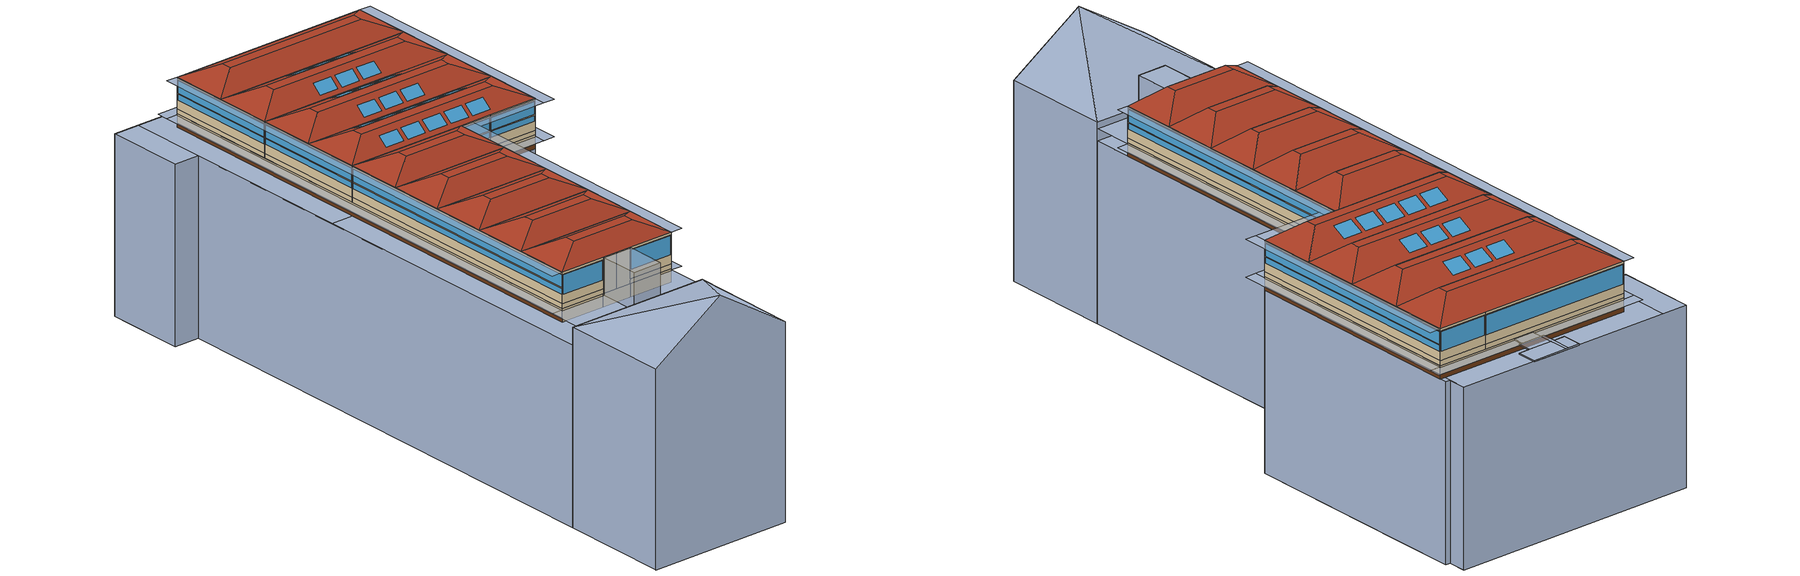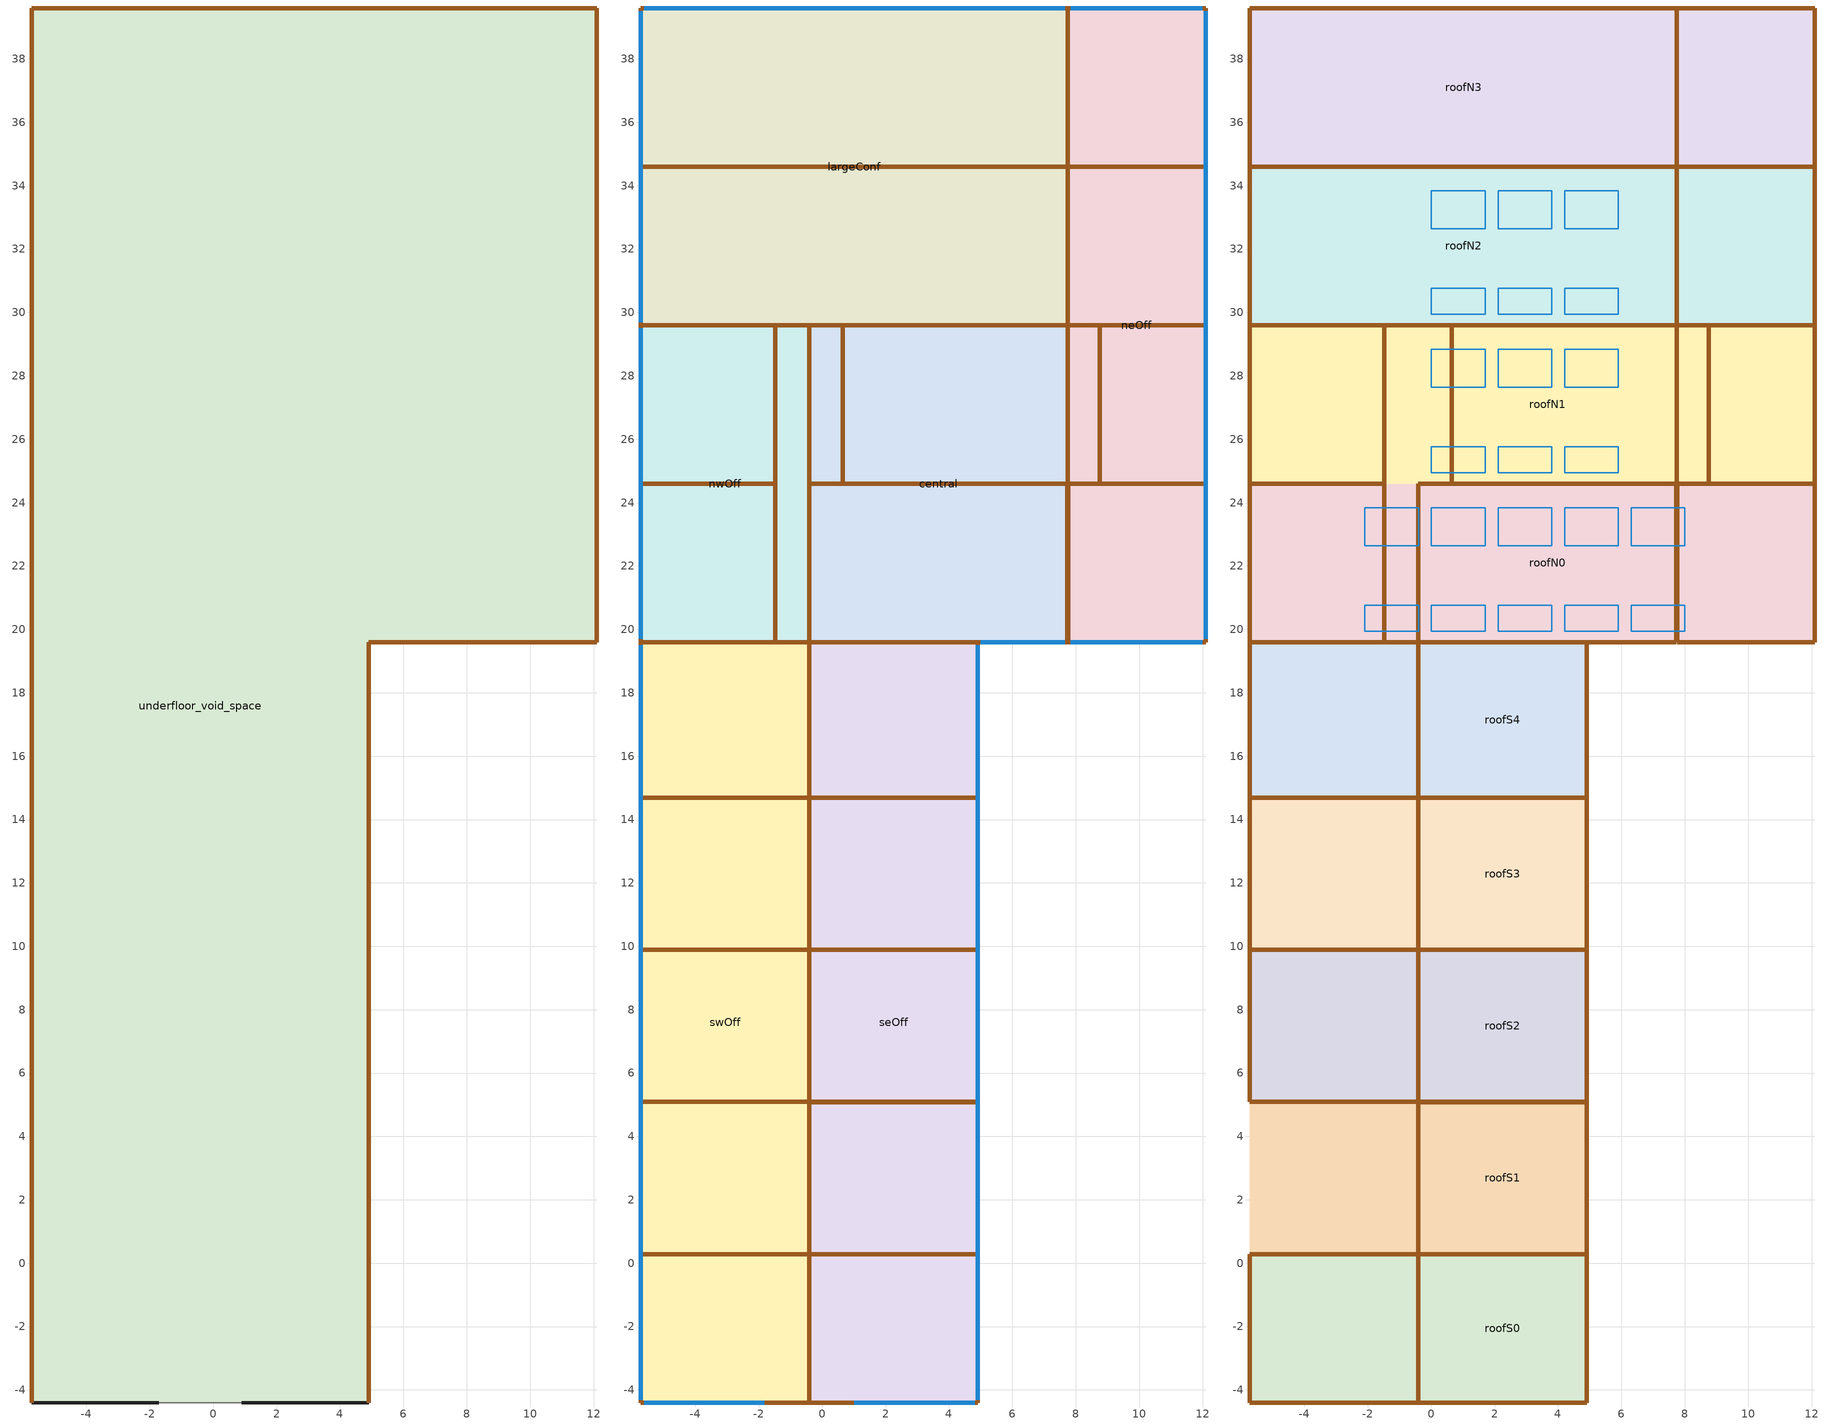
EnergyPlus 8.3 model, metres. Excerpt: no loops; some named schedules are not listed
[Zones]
underfloor_void_space
 floor adiabatic (floor_slab_1): 12.1,19.6 4.91,19.6 4.91,39.6 12.1,39.6 z0; 4.91,-4.41 -5.72,-4.41 -5.72,39.6 4.91,39.6 z0
 wall outside (insulated_metal_panel_wall_5): 0.91,-4.41 4.91,-4.41 4.91,19.6 12.1,19.6 12.1,39.6 -5.72,39.6 -5.72,-4.41 -1.72,-4.41 z0:1.12
 wall adiabatic (internal_partition_9): -1.72,-4.41 0.91,-4.41 z0:1.12
 door (plenum_concrete_base_wall_7): 4.91,-4.41 4.91,19.59 / 4.91,19.6 12.1,19.6 / 12.1,19.6 12.1,39.6 / 12.1,39.6 -5.72,39.6 / -5.72,39.59 -5.72,-4.41 z0:0.35
central
 floor to underfloor_void_space (internal_floor_4): 7.75,19.6 -0.41,19.6 -0.41,29.6 7.75,29.6 z1.12
 wall outside (insulated_metal_panel_wall_mull): 4.91,19.6 7.75,19.6 z1.12:1.52; 4.91,19.6 7.75,19.6 z3.92:4.12
 wall outside (insulated_metal_panel_wall_5): 4.91,19.6 7.75,19.6 z1.52:3.92
 wall to nwOff (internal_partition_9): -0.41,19.6 -0.41,29.6 z1.12:4.12
 wall to seOff (internal_partition_9): 4.91,19.6 -0.41,19.6 z1.12:4.12
 wall to largeConf (internal_partition_9): 7.74,29.6 -0.41,29.6 z1.12:4.12
 wall to neOff (internal_partition_9): 7.74,29.6 7.74,19.6 z1.12:4.12
 window (lowe_double_layer_uip0d43_100123456): 5.01,19.6 7.65,19.6 z2.84:3.87; 5.01,19.6 7.65,19.6 z2.27:2.74
 door inside (IRTSurface): 7.73,29.6 -0.41,29.6 / 7.74,29.59 7.74,19.6 / 4.9,19.6 -0.41,19.6 / -0.41,19.6 -0.41,29.59 z1.12:4.12; 7.74,24.6 -0.41,24.6 -0.41,19.6 7.74,19.6 z4.12; 0.65,24.6 7.74,24.6 7.74,29.59 0.65,29.59 z4.12
neOff
 floor to underfloor_void_space (internal_floor_noCarpet): 12.1,19.6 7.75,19.6 7.75,39.6 12.1,39.6 z1.12
 wall outside (insulated_metal_panel_wall_mull): 7.75,19.6 12.1,19.6 12.1,39.61 7.75,39.61 z1.12:1.52; 7.75,19.6 12.1,19.6 12.1,39.61 7.75,39.61 z3.92:4.12
 wall outside (insulated_metal_panel_wall_5): 7.75,19.6 12.1,19.6 12.1,39.61 7.75,39.61 z1.52:3.92
 wall to largeConf (internal_partition_9): 7.75,29.6 7.75,39.6 z1.12:4.12
 window (lowe_double_layer_uip0d43_100123456): 12.1,19.7 12.1,39.51 / 7.85,19.6 12,19.6 z2.84:3.87; 12.1,19.7 12.1,39.51 / 7.85,19.6 12,19.6 z2.27:2.74; 12,39.61 7.85,39.61 z2.27:3.87
 door inside (IRTSurface): 7.75,29.6 7.75,39.59 z1.12:4.12; 7.75,34.6 12.1,34.6 12.1,39.6 7.75,39.6 z4.12; 7.76,19.6 12.1,19.6 12.1,24.6 7.76,24.6 z4.12; 8.76,24.6 12.1,24.6 12.1,29.59 8.76,29.59 z4.12; 7.75,29.6 12.1,29.6 12.1,34.59 7.75,34.59 z4.12
seOff
 floor to underfloor_void_space (internal_floor_4): 4.91,-4.41 -0.41,-4.41 -0.41,19.6 4.91,19.6 z1.12
 wall outside (insulated_metal_panel_wall_5): 0.91,-4.41 4.91,-4.41 4.91,19.6 z1.52:3.92
 wall outside (insulated_metal_panel_wall_mull): 0.91,-4.41 4.91,-4.41 4.91,19.6 z3.92:4.12; 0.91,-4.41 4.91,-4.41 4.91,19.6 z1.12:1.52
 wall to swOff (internal_partition_9): -0.41,19.6 -0.41,-4.41 z1.12:4.12
 wall adiabatic (insulated_metal_panel_wall_5): -0.41,-4.41 0.91,-4.41 z1.12:4.12
 window (lowe_double_layer_uip0d43_100123456): 4.91,-4.31 4.91,19.5 z2.27:2.74; 4.91,-4.31 4.91,19.5 z2.84:3.87; 1.01,-4.41 4.81,-4.41 z2.27:3.87
 door inside (IRTSurface): -0.41,19.6 -0.41,-4.4 z1.12:4.12; -0.41,0.29 4.91,0.29 4.91,5.08 -0.41,5.08 z4.12; -0.41,5.09 4.91,5.09 4.91,9.88 -0.41,9.88 z4.12; -0.41,9.89 4.91,9.89 4.91,14.68 -0.41,14.68 z4.12; -0.41,-4.41 4.91,-4.41 4.91,0.28 -0.41,0.28 z4.12; -0.41,14.69 4.91,14.69 4.91,19.59 -0.41,19.59 z4.12
swOff
 floor to underfloor_void_space (internal_floor_4): -0.41,-4.41 -5.72,-4.41 -5.72,19.6 -0.41,19.6 z1.12
 wall outside (insulated_metal_panel_wall_mull): -5.72,19.6 -5.72,-4.41 -1.72,-4.41 z3.92:4.12; -5.72,19.6 -5.72,-4.41 -1.72,-4.41 z1.12:1.52
 wall outside (insulated_metal_panel_wall_5): -5.72,19.6 -5.72,-4.41 -1.72,-4.41 z1.52:3.92
 wall to nwOff (internal_partition_9): -5.72,19.6 -0.41,19.6 z1.12:4.12
 wall adiabatic (insulated_metal_panel_wall_5): -1.72,-4.41 -0.41,-4.41 z1.12:4.12
 window (lowe_double_layer_uip0d43_100123456): -5.72,19.5 -5.72,-4.31 z2.84:3.87; -5.72,19.5 -5.72,-4.31 z2.27:2.74; -5.62,-4.41 -1.82,-4.41 z2.27:3.87
 door inside (IRTSurface): -5.72,19.6 -0.42,19.6 z1.12:4.12; -5.72,5.09 -0.41,5.09 -0.41,9.88 -5.72,9.88 z4.12; -5.72,9.89 -0.41,9.89 -0.41,14.68 -5.72,14.68 z4.12; -5.72,-4.41 -0.41,-4.41 -0.41,0.28 -5.72,0.28 z4.12; -5.72,14.69 -0.41,14.69 -0.41,19.59 -5.72,19.59 z4.12
nwOff
 floor to underfloor_void_space (internal_floor_noCarpet): -0.41,19.6 -5.72,19.6 -5.72,29.6 -0.41,29.6 z1.12
 wall outside (insulated_metal_panel_wall_5): -5.72,29.6 -5.72,19.6 z1.52:3.92
 wall outside (insulated_metal_panel_wall_mull): -5.72,29.6 -5.72,19.6 z3.92:4.12; -5.72,29.6 -5.72,19.6 z1.12:1.52
 wall to largeConf (internal_partition_9): -5.72,29.6 -0.41,29.6 z1.12:4.12
 window (lowe_double_layer_uip0d43_100123456): -5.72,29.5 -5.72,19.7 z2.84:3.87; -5.72,29.5 -5.72,19.7 z2.27:2.74
 door inside (IRTSurface): -5.72,29.6 -0.42,29.6 z1.12:4.12; -5.72,19.6 -1.47,19.6 -1.47,24.59 -5.72,24.59 z4.12; -5.72,24.6 -1.47,24.6 -1.47,29.59 -5.72,29.59 z4.12
largeConf
 floor to underfloor_void_space (internal_floor_noCarpet): 7.75,29.6 -5.72,29.6 -5.72,39.6 7.75,39.6 z1.12
 wall outside (insulated_metal_panel_wall_5): 7.75,39.61 -5.72,39.6 -5.72,29.6 z1.52:3.92
 wall outside (insulated_metal_panel_wall_mull): 7.75,39.61 -5.72,39.6 -5.72,29.6 z3.92:4.12; 7.75,39.61 -5.72,39.6 -5.72,29.6 z1.12:1.52
 window (lowe_double_layer_uip0d43_100123456): -5.72,39.5 -5.72,29.7 z2.27:2.74; -5.72,39.5 -5.72,29.7 z2.84:3.87; 7.65,39.6 -5.62,39.6 z2.27:3.87
 door inside (IRTSurface): -5.72,34.6 7.74,34.6 7.74,39.59 -5.72,39.59 z4.12; -5.72,29.6 7.74,29.6 7.74,34.59 -5.72,34.59 z4.12
roofS1
 floor to seOff (ceiling_tile_panel_12): 4.91,0.29 -0.41,0.29 -0.41,5.09 4.91,5.09 z4.12
 floor to swOff (ceiling_tile_panel_12): -0.41,0.29 -5.72,0.29 -5.72,5.09 -0.41,5.09 z4.12
 roof outside (pitched_roof_rip40_13): -5.72,0.29,4.12 4.91,0.29,4.12 2.31,1.72,5.42 -3.39,1.72,5.42; -5.72,5.09,4.12 -5.72,0.29,4.12 -3.39,1.72,5.42 -3.39,2.62,5.42; 4.91,0.29,4.12 4.91,5.09,4.12 2.31,2.62,5.42 2.31,1.72,5.42; 4.91,5.09,4.12 -5.72,5.09,4.12 -3.39,2.62,5.42 2.31,2.62,5.42
 roof outside (flat_roof_rip10_15): -3.39,1.72 2.31,1.72 2.31,2.62 -3.39,2.62 z5.42
roofS2
 floor to seOff (ceiling_tile_panel_12): 4.91,5.09 -0.41,5.09 -0.41,9.89 4.91,9.89 z4.12
 floor to swOff (ceiling_tile_panel_12): -0.41,5.09 -5.72,5.09 -5.72,9.89 -0.41,9.89 z4.12
 roof outside (pitched_roof_rip40_13): -5.72,5.09,4.12 4.91,5.09,4.12 2.31,6.52,5.42 -3.39,6.52,5.42; -5.72,9.89,4.12 -5.72,5.09,4.12 -3.39,6.52,5.42 -3.39,7.42,5.42; 4.91,5.09,4.12 4.91,9.89,4.12 2.31,7.42,5.42 2.31,6.52,5.42; 4.91,9.89,4.12 -5.72,9.89,4.12 -3.39,7.42,5.42 2.31,7.42,5.42
 roof outside (flat_roof_rip10_15): -3.39,6.52 2.31,6.52 2.31,7.42 -3.39,7.42 z5.42
roofS3
 floor to seOff (ceiling_tile_panel_12): 4.91,9.89 -0.41,9.89 -0.41,14.69 4.91,14.69 z4.12
 floor to swOff (ceiling_tile_panel_12): -0.41,9.89 -5.72,9.89 -5.72,14.69 -0.41,14.69 z4.12
 roof outside (pitched_roof_rip40_13): -5.72,9.89,4.12 4.91,9.89,4.12 2.31,11.32,5.42 -3.39,11.32,5.42; -5.72,14.69,4.12 -5.72,9.89,4.12 -3.39,11.32,5.42 -3.39,12.22,5.42; 4.91,9.89,4.12 4.91,14.69,4.12 2.31,12.22,5.42 2.31,11.32,5.42; 4.91,14.69,4.12 -5.72,14.69,4.12 -3.39,12.22,5.42 2.31,12.22,5.42
 roof outside (flat_roof_rip10_15): -3.39,11.32 2.31,11.32 2.31,12.22 -3.39,12.22 z5.42
roofS0
 floor to seOff (ceiling_tile_panel_12): 4.91,-4.41 -0.41,-4.41 -0.41,0.29 4.91,0.29 z4.12
 floor to swOff (ceiling_tile_panel_12): -0.41,-4.41 -5.72,-4.41 -5.72,0.29 -0.41,0.29 z4.12
 roof outside (pitched_roof_rip40_13): -5.72,-4.41,4.12 4.91,-4.41,4.12 2.31,-2.98,5.42 -3.39,-2.98,5.42; -5.72,0.29,4.12 -5.72,-4.41,4.12 -3.39,-2.98,5.42 -3.39,-2.08,5.42; 4.91,-4.41,4.12 4.91,0.29,4.12 2.31,-2.08,5.42 2.31,-2.98,5.42; 4.91,0.29,4.12 -5.72,0.29,4.12 -3.39,-2.08,5.42 2.31,-2.08,5.42
 roof outside (flat_roof_rip10_15): -3.39,-2.98 2.31,-2.98 2.31,-2.08 -3.39,-2.08 z5.42
roofS4
 floor to seOff (ceiling_tile_panel_12): 4.91,14.69 -0.41,14.69 -0.41,19.6 4.91,19.6 z4.12
 floor to swOff (ceiling_tile_panel_12): -0.41,14.69 -5.72,14.69 -5.72,19.6 -0.41,19.6 z4.12
 roof outside (pitched_roof_rip40_13): -5.72,19.6,4.12 -5.72,14.69,4.12 -3.39,16.18,5.42 -3.39,17.08,5.42; -5.72,14.69,4.12 4.91,14.69,4.12 2.31,16.18,5.42 -3.39,16.18,5.42; 4.91,14.69,4.12 4.91,19.6,4.12 2.31,17.08,5.42 2.31,16.18,5.42; 4.91,19.6,4.12 -5.72,19.6,4.12 -3.39,17.08,5.42 2.31,17.08,5.42
 roof outside (flat_roof_rip10_15): -3.39,16.18 2.31,16.18 2.31,17.08 -3.39,17.08 z5.42
roofN0
 floor to central (ceiling_tile_panel_12): 7.75,19.6 -0.41,19.6 -0.41,24.6 7.75,24.6 z4.12
 floor to nwOff (cooled_panel_12): -0.41,19.6 -5.72,19.6 -5.72,24.6 -0.41,24.6 z4.12
 floor to neOff (ceiling_tile_panel_12): 12.1,19.6 7.75,19.6 7.75,24.6 12.1,24.6 z4.12
 roof outside (pitched_roof_rip40_13): -5.72,24.6,4.12 -5.72,19.6,4.12 -3.44,21.23,5.42 -3.44,22.13,5.42; -5.72,19.6,4.12 12.1,19.6,4.12 9.36,21.23,5.42 -3.44,21.23,5.42; 12.1,19.6,4.12 12.1,24.6,4.12 9.36,22.13,5.42 9.36,21.23,5.42; 12.1,24.6,4.12 -5.72,24.6,4.12 -3.44,22.13,5.42 9.36,22.13,5.42
 roof outside (flat_roof_rip10_15): -3.44,21.23 9.36,21.23 9.36,22.13 -3.44,22.13 z5.42
 skylight (lowe_double_layer_uip0d43_100123456): 6.31,19.94,4.39 8.01,19.94,4.39 8.01,20.77,5.05 6.31,20.77,5.05; 4.21,19.94,4.39 5.91,19.94,4.39 5.91,20.77,5.05 4.21,20.77,5.05; 2.11,19.94,4.39 3.81,19.94,4.39 3.81,20.77,5.05 2.11,20.77,5.05; 0.01,19.94,4.39 1.71,19.94,4.39 1.71,20.77,5.05 0.01,20.77,5.05; -2.09,19.94,4.39 -0.39,19.94,4.39 -0.39,20.77,5.05 -2.09,20.77,5.05; -0.39,23.85,4.52 -2.09,23.85,4.52 -2.09,22.64,5.15 -0.39,22.64,5.15; 1.71,23.85,4.52 0.01,23.85,4.52 0.01,22.64,5.15 1.71,22.64,5.15; 3.81,23.85,4.52 2.11,23.85,4.52 2.11,22.64,5.15 3.81,22.64,5.15; 5.91,23.85,4.52 4.21,23.85,4.52 4.21,22.64,5.15 5.91,22.64,5.15; 8.01,23.85,4.52 6.31,23.85,4.52 6.31,22.64,5.15 8.01,22.64,5.15
roofN3
 floor to largeConf (ceiling_tile_panel_12): 7.75,34.6 -5.72,34.6 -5.72,39.6 7.75,39.6 z4.12
 floor to neOff (ceiling_tile_panel_12): 12.1,34.6 7.75,34.6 7.75,39.6 12.1,39.6 z4.12
 roof outside (pitched_roof_rip40_13): -5.72,39.6,4.12 -5.72,34.6,4.12 -3.44,36.23,5.42 -3.44,37.13,5.42; -5.72,34.6,4.12 12.1,34.6,4.12 9.36,36.23,5.42 -3.44,36.23,5.42; 12.1,34.6,4.12 12.1,39.6,4.12 9.36,37.13,5.42 9.36,36.23,5.42; 12.1,39.6,4.12 -5.72,39.6,4.12 -3.44,37.13,5.42 9.36,37.13,5.42
 roof outside (flat_roof_rip10_15): -3.44,36.23 9.36,36.23 9.36,37.13 -3.44,37.13 z5.42
roofN1
 floor to central (cooled_panel_12): 7.75,24.6 -0.41,24.6 -0.41,29.6 7.75,29.6 z4.12
 floor to neOff (cooled_panel_12): 12.1,24.6 7.75,24.6 7.75,29.6 12.1,29.6 z4.12
 floor to nwOff (cooled_panel_12): -0.41,24.6 -5.72,24.6 -5.72,29.6 -0.41,29.6 z4.12
 roof outside (pitched_roof_rip40_13): -5.72,29.6,4.12 -5.72,24.6,4.12 -3.44,26.23,5.42 -3.44,27.13,5.42; -5.72,24.6,4.12 12.1,24.6,4.12 9.36,26.23,5.42 -3.44,26.23,5.42; 12.1,24.6,4.12 12.1,29.6,4.12 9.36,27.13,5.42 9.36,26.23,5.42; 12.1,29.6,4.12 -5.72,29.6,4.12 -3.44,27.13,5.42 9.36,27.13,5.42
 roof outside (flat_roof_rip10_15): -3.44,26.23 9.36,26.23 9.36,27.13 -3.44,27.13 z5.42
 skylight (lowe_double_layer_uip0d43_100123456): 4.21,24.94,4.39 5.91,24.94,4.39 5.91,25.77,5.05 4.21,25.77,5.05; 2.11,24.94,4.39 3.81,24.94,4.39 3.81,25.77,5.05 2.11,25.77,5.05; 0.01,24.94,4.39 1.71,24.94,4.39 1.71,25.77,5.05 0.01,25.77,5.05; 1.71,28.85,4.52 0.01,28.85,4.52 0.01,27.64,5.15 1.71,27.64,5.15; 3.81,28.85,4.52 2.11,28.85,4.52 2.11,27.64,5.15 3.81,27.64,5.15; 5.91,28.85,4.52 4.21,28.85,4.52 4.21,27.64,5.15 5.91,27.64,5.15
roofN2
 floor to largeConf (ceiling_tile_panel_12): 7.75,29.6 -5.72,29.6 -5.72,34.6 7.75,34.6 z4.12
 floor to neOff (ceiling_tile_panel_12): 12.1,29.6 7.75,29.6 7.75,34.6 12.1,34.6 z4.12
 roof outside (pitched_roof_rip40_13): -5.72,34.6,4.12 -5.72,29.6,4.12 -3.44,31.23,5.42 -3.44,32.13,5.42; -5.72,29.6,4.12 12.1,29.6,4.12 9.36,31.23,5.42 -3.44,31.23,5.42; 12.1,29.6,4.12 12.1,34.6,4.12 9.36,32.13,5.42 9.36,31.23,5.42; 12.1,34.6,4.12 -5.72,34.6,4.12 -3.44,32.13,5.42 9.36,32.13,5.42
 roof outside (flat_roof_rip10_15): -3.44,31.23 9.36,31.23 9.36,32.13 -3.44,32.13 z5.42
 skylight (lowe_double_layer_uip0d43_100123456): 4.21,29.94,4.39 5.91,29.94,4.39 5.91,30.77,5.05 4.21,30.77,5.05; 2.11,29.94,4.39 3.81,29.94,4.39 3.81,30.77,5.05 2.11,30.77,5.05; 0.01,29.94,4.39 1.71,29.94,4.39 1.71,30.77,5.05 0.01,30.77,5.05; 1.71,33.85,4.52 0.01,33.85,4.52 0.01,32.64,5.15 1.71,32.64,5.15; 3.81,33.85,4.52 2.11,33.85,4.52 2.11,32.64,5.15 3.81,32.64,5.15; 5.91,33.85,4.52 4.21,33.85,4.52 4.21,32.64,5.15 5.91,32.64,5.15
shading: 5.28,40.61 5.28,41.75 / 5.28,41.75 6.28,41.75 / 6.28,41.75 6.28,43.45 / 6.28,43.45 1.88,43.45 / 1.88,43.45 1.88,41.75 / 1.88,41.75 2.88,41.75 / 2.88,41.75 2.88,40.61 / 2.88,40.61 3.18,40.61 / 3.18,40.61 3.19,39.6 / 3.19,39.6 4.98,39.6 / 4.98,39.6 4.98,40.61 / 4.98,40.61 5.28,40.61 z1.02:1.12; 4.91,-17.41 4.91,-7.91 / 4.91,-7.91 -7.72,-7.91 / -7.72,-7.91 -7.72,-17.41 z-15:1.5; 12.1,40.2 11.65,40.2 / 11.65,40.2 11.65,41.75 / 11.65,41.75 -9.97,41.75 / -9.97,41.75 -9.97,34.86 / -9.97,34.86 -7.72,34.86 / -7.72,34.86 -7.72,-7.91 / -7.72,-7.91 4.91,-7.91 / 4.91,-7.91 4.91,19.6 / 4.91,19.6 12.1,19.6 / 12.1,19.6 12.1,40.2 z-15:0; 0.85,-7.91 0.91,-4.41 / 0.91,-4.41 -1.72,-4.41 / -1.72,-4.41 -1.72,-7.91 / -1.72,-7.91 0.85,-7.91 z0:4.12; 13.1,18.6 12.1,18.6 12.1,39.61 13.1,39.61 z4.12; 5.91,-4.41 4.91,-4.41 4.91,19.6 5.91,19.6 z4.12; 12.1,18.6 5.92,18.6 5.92,19.6 12.1,19.6 z4.12; -5.72,-4.4 -6.72,-4.4 -6.72,39.61 -5.72,39.61 z4.12; -5.72,-4.41 -6.72,-4.41 -6.72,39.6 -5.72,39.6 z1.02; 5.91,-4.41 4.91,-4.41 4.91,19.6 5.91,19.6 z1.02; 12.1,18.6 5.92,18.6 5.92,19.6 12.1,19.6 z1.02; 13.1,18.59 12.1,18.59 12.1,39.6 13.1,39.6 z1.02; 6.28,41.75 5.28,41.75 5.28,43.45 6.28,43.45 z1.02; 4.98,39.6 3.19,39.6 3.18,40.61 4.98,40.61 z1.02; 5.28,40.61 4.98,40.61 4.98,41.75 5.28,41.75 z1.02; 4.98,40.61 2.88,40.61 2.88,41.75 4.98,41.75 z1.02; 5.28,41.75 1.88,41.75 1.88,43.45 5.28,43.45 z1.02; 1.88,41.75 2.88,41.75 2.88,43.45 1.88,43.45 z1.12; 2.88,40.61 3.18,40.61 3.15,43.45 2.88,43.45 z1.12; 3.19,39.6 4.98,39.6 4.98,40.61 3.18,40.61 z1.12; 3.18,40.61 5.28,40.61 5.28,41.75 3.17,41.75 z1.12; 3.17,41.75 6.28,41.75 6.28,43.45 3.15,43.45 z1.12; 3.18,39.61 -6.72,39.6 -6.72,40.6 3.18,40.61 z1.02; 13.1,39.61 4.98,39.6 4.98,40.6 13.1,40.61 z1.02; 4.91,-17.41 -7.72,-17.41 -7.72,-7.91 4.91,-7.91 z-15; 4.91,-7.91,1.5 -7.72,-7.91,1.5 -1.41,-17.41,5.62; -7.72,-7.91,1.5 -7.72,-17.41,1.5 -1.41,-17.41,5.62; 4.91,-17.41,1.5 4.91,-7.91,1.5 -1.41,-17.41,5.62; -7.72,-17.41,-15 4.91,-17.41,-15 4.91,-17.41,1.5 -1.41,-17.41,5.62 -7.72,-17.41,1.5; 12.1,19.6 4.91,19.6 4.91,34.86 12.1,34.86 z-15; 4.91,-7.91 -7.72,-7.91 -7.72,34.86 4.91,34.86 z-15; 11.65,40.2 -9.97,40.2 -9.97,41.75 11.65,41.75 z-15; 12.1,34.86 -9.97,34.86 -9.97,40.2 12.1,40.2 z-15; 11.65,19.6 12.1,19.6 12.1,40.2 11.65,40.2 z0; -7.72,-7.91 4.91,-7.91 4.91,19.6 -7.72,19.6 z0; -9.97,34.86 -7.72,34.86 -7.72,41.75 -9.97,41.75 z0; -7.72,19.6 11.65,19.6 11.65,41.75 -7.72,41.75 z0; 0.85,-7.91 -1.72,-7.91 -1.72,-4.41 0.91,-4.41 z0; -1.72,-7.91 0.85,-7.91 0.91,-4.41 -1.72,-4.41 z4.12; 4.91,-7.81 0.95,-7.81 1.01,-4.41 4.91,-4.41 z1.02; -1.72,-7.81 -6.72,-7.81 -6.72,-4.41 -1.72,-4.41 z1.02
[Building]
Building: North Axis {deg}=15; Terrain=Suburbs; Loads Convergence Tolerance Value=0.04; Temperature Convergence Tolerance Value {deltaC}=0.4; Solar Distribution=FullExterior; Maximum Number of Warmup Days=25; Minimum Number of Warmup Days=6
[Site:Location]
Pittsburgh PA USA: Latitude {deg}=40.36; Longitude {deg}=-79.92; Time Zone {hr}=-5; Elevation {m}=388
[SizingPeriod:DesignDay] Day of Month=21; Dry-Bulb Temperature Range Modifier Type=DefaultMultipliers; Humidity Condition Type=Wetbulb; Barometric Pressure {Pa}=101241; Rain {Yes/No}=No; Snow on ground {Yes/No}=No; Daylight Savings Time Indicator=No
Name | Month | Day Type | Maximum Dry-Bulb Temperature {C} | Daily Dry-Bulb Temperature Range {C} | Wetbulb at Maximum Dry-Bulb {C} | Wind Speed {m/s} design conditions vs. traditional 3.35 m/s (7mph) | Wind Direction {Degrees; N=0, S=180} | Solar Model Indicator | ASHRAE Clear Sky Optical Depth for Beam Irradiance (taub) | ASHRAE Clear Sky Optical Depth for Diffuse Irradiance (taud) | Wind Speed {m/s} design conditions vs. traditional 6.71 m/s (15 mph) | Sky Clearness
Summer Design Day in Pittsburgh PA 99.6 | 7 | SummerDesignDay | 35.1 | 6.6 | 27.4 | 3.7 | 220 | ASHRAETau | 0.899 | 1.294
Winter Design Day in Pittsburgh PA 99.6 | 1 | WinterDesignDay | -3 | 0 | -3 |  | 290 | ASHRAEClearSky |  |  | 2.4 | 0
[Site:GroundTemperature:BuildingSurface]
18, 18, 18, 18, 18, 18, 18, 18, 18, 18, 18, 18
[Site:GroundTemperature:FCfactorMethod]
January Ground Temperature {C}=2.1; February Ground Temperature {C}=1.21; March Ground Temperature {C}=2.79; April Ground Temperature {C}=5.27; May Ground Temperature {C}=11.76; June Ground Temperature {C}=16.77; July Ground Temperature {C}=20.14; August Ground Temperature {C}=21.17; September Ground Temperature {C}=19.42; October Ground Temperature {C}=15.53; November Ground Temperature {C}=10.34; December Ground Temperature {C}=5.52
[Site:GroundTemperature:Shallow]
14, 14, 14, 14, 14, 14, 14, 14, 14, 14, 14, 14
[Site:GroundTemperature:Deep]
14, 14, 14, 14, 14, 14, 14, 14, 14, 14, 14, 14
[Site:GroundReflectance]
0.2, 0.2, 0.2, 0.2, 0.2, 0.2, 0.2, 0.2, 0.2, 0.2, 0.2, 0.2
[Site:GroundReflectance:SnowModifier]
2, 2
[Material]
aerated_concrete_20cm: Rough, 0.2, 1.13, 2000, 1000, 0.9, 0.6, 0.6
aerated_concrete_30cm: Rough, 0.3, 1.13, 2000, 1000, 0.9, 0.6, 0.6
aerated_concrete_1cm: Rough, 0.05, 1.13, 2000, 1000, 0.9, 0.6, 0.6
steel_5mm: Rough, 0.05, 45, 7800, 480, 0.9, 0.6, 0.6
foam_polyisocyanate_64mm: Rough, 0.0635, 0.03, 45, 1470, 0.9, 0.6, 0.6
foam_polyisocyanate_105mm_mull: Rough, 0.0025, 0.03, 45, 1470, 0.9, 0.6, 0.6
gypsum_plasterboard_25mm: Rough, 0.025, 0.25, 900, 1000, 0.9, 0.5, 0.5
eps_65mm: Rough, 0.065, 0.04, 15, 1400, 0.9, 0.6, 0.6
stainless_steel_1cm: Rough, 0.01, 29, 7850, 480, 0.9, 0.6, 0.6
rip40_batt_insulation_glass_fiber_0.2744m: Rough, 0.2744, 0.043, 12, 840, 0.9, 0.7, 0.7
ceiling_tile_1cm: Rough, 0.005, 0.056, 380, 1000, 0.9, 0.5, 0.5
copper_2mm: Rough, 0.005, 200, 7000, 460, 0.9, 0.6, 0.6
[Material:NoMass] Roughness=Rough; Thermal Absorptance=0.9; Solar Absorptance=0.7; Visible Absorptance=0.7
Name | Thermal Resistance {m2-K/W}
carpet | 0.28
air_gap_10mm | 0.15
[Material:InfraredTransparent]
IRTMaterial
[WindowMaterial:SimpleGlazingSystem]
iw_ext_win_simple: U-Factor=2.56; SHGC=0.25; Visible Transmittance=0.252
[WindowMaterial:Shade]
internal_shade_30004: Solar Transmittance=0.05; Solar Reflectance=0.35; Visible Transmittance=0.05; Visible Reflectance=0.35; Infrared Hemispherical Emissivity=0.9; Infrared Transmittance=0; Thickness {m}=0.005; Conductivity {W/m-K}=0.1; Shade to Glass Distance {m}=0.05; Top Opening Multiplier=0; Bottom Opening Multiplier=0; Left-Side Opening Multiplier=0; Right-Side Opening Multiplier=0; Airflow Permeability=0
[WindowMaterial:Blind] Slat Orientation=Horizontal; Slat Infrared Hemispherical Transmittance=0; Blind Top Opening Multiplier=0.5; Blind Bottom Opening Multiplier=0.5; Blind Left Side Opening Multiplier=0.5; Blind Right Side Opening Multiplier=0.5; Minimum Slat Angle {deg}=0
Name | Slat Width {m} | Slat Separation {m} | Slat Thickness {m} | Slat Angle {deg} | Slat Conductivity {W/m-K} | Slat Beam Solar Transmittance | Front Side Slat Beam Solar Reflectance | Back Side Slat Beam Solar Reflectance | Slat Diffuse Solar Transmittance | Front Side Slat Diffuse Solar Reflectance | Back Side Slat Diffuse Solar Reflectance | Slat Beam Visible Transmittance | Front Side Slat Beam Visible Reflectance | Back Side Slat Beam Visible Reflectance | Slat Diffuse Visible Transmittance | Front Side Slat Diffuse Visible Reflectance | Back Side Slat Diffuse Visible Reflectance | Front Side Slat Infrared Hemispherical Emissivity | Back Side Slat Infrared Hemispherical Emissivity | Blind to Glass Distance {m} | Maximum Slat Angle {deg}
external_reflector_30001 | 0.37 | 0.37 | 0.01 | 0 | 1 | 0.332 | 0.5 | 0.1 | 0.332 | 0.5 | 0.1 | 0.337 | 0.5 | 0.1 | 0.337 | 0.5 | 0.1 | 0.84 | 0.84 | 1 | 90
blind_3002 | 0.007 | 0.005 | 0.0002 | 20 | 221 | 0 | 0.8 | 0.8 | 0 | 0.8 | 0.8 | 0 | 0.8 | 0.8 | 0 | 0.8 | 0.8 | 0.9 | 0.9 | 0.02 | 0
[Construction]
floor_slab_1: aerated_concrete_20cm
insulated_metal_panel_wall_5: steel_5mm, foam_polyisocyanate_64mm, steel_5mm
plenum_concrete_base_wall_7: aerated_concrete_30cm
internal_partition_9: gypsum_plasterboard_25mm, air_gap_10mm, gypsum_plasterboard_25mm
pitched_roof_rip40_13: stainless_steel_1cm, rip40_batt_insulation_glass_fiber_0.2744m, stainless_steel_1cm
flat_roof_rip10_15: stainless_steel_1cm, eps_65mm, stainless_steel_1cm
lowe_double_layer_uip0d43_100123456: iw_ext_win_simple
lowe_double_layer_inside_blind_2001: iw_ext_win_simple, blind_3002
lowe_double_layer_inside_shade_2003: iw_ext_win_simple, internal_shade_30004
lowe_double_layer_outside_reflector_2004: external_reflector_30001, iw_ext_win_simple
lowe_double_layer_outside_blind_2006: blind_3002, iw_ext_win_simple
internal_floor_4: aerated_concrete_1cm, carpet
internal_floor_noCarpet: aerated_concrete_1cm
ceiling_tile_panel_12: ceiling_tile_1cm
IRTSurface: IRTMaterial
[Construction:InternalSource]
cooled_panel_12: 1, 1, 1, 0.3, copper_2mm, copper_2mm
insulated_metal_panel_wall_mull: 2, 2, 1, 0.3, steel_5mm, foam_polyisocyanate_105mm_mull, copper_2mm
[WindowProperty:ShadingControl] Shading Control Type=AlwaysOn; Shading Control Is Scheduled=No; Glare Control Is Active=No; Setpoint 2 {W/m2 or deg C}=0
Name | Shading Type | Construction with Shading | Type of Slat Angle Control for Blinds
interior_blind_control_1001 | InteriorBlind | lowe_double_layer_inside_blind_2001 | FixedSlatAngle
interior_shade_control_1003 | InteriorShade | lowe_double_layer_inside_shade_2003 | FixedSlatAngle
external_reflector_control_1004 | ExteriorBlind | lowe_double_layer_outside_reflector_2004 | BlockBeamSolar
external_blind_control_1006 | ExteriorBlind | lowe_double_layer_outside_blind_2006 | FixedSlatAngle
[Zone] Type=1; Multiplier=1; Zone Inside Convection Algorithm=TARP
Name | Part of Total Floor Area
underfloor_void_space; roofS1; roofS2; roofS3; roofS0; roofS4; roofN0; roofN3; roofN1; roofN2 | No
swOff; seOff; nwOff; neOff; central; largeConf | Yes
[RoomAirModelType]
seOff RoomAir Model: seOff, UnderFloorAirDistributionInterior, DIRECT
swOff RoomAir Model: swOff, UnderFloorAirDistributionInterior, DIRECT
[InternalMass] Construction=internal_floor_noCarpet; Total area exposed to Zone {m2} #CaliPara6=200.1234
Name | Zone
swOff_intMass | swOff
seOff_intMass | seOff
nwOff_intMass | nwOff
neOff_intMass | neOff
largeConf_intMass | largeConf
central_intMass | central
[RoomAirSettings:UnderFloorAirDistributionInterior] Number of Diffusers=8; Power per Plume=Autocalculate; Design Effective Area of Diffuser {m2}=Autocalculate; Diffuser Slot Angle from Vertical {deg}=Autocalculate; Temperature Difference Threshold for Reporting {deltaC}=0.001; Diffuser Type=Swirl; Transition Height {m}=1.7; Coefficient A=Autocalculate; Coefficient B=Autocalculate; Coefficient C=Autocalculate; Coefficient D=Autocalculate; Coefficient E=Autocalculate
seOff; swOff
[ZoneMixing] Schedule=On 24/7; Design Flow Rate Calculation Method=AirChanges/Hour; Delta Temperature=0
Name | Zone | Air Changes per Hour {ACH} #CaliPara10: Zone Mixing Rate. IW is open-plan office with very little | Source Zone | Air Changes per Hour {ACH}
nwOff_to_swOff_mixing | swOff | 10 | nwOff
swOff_to_nwOff_mixing | nwOff |  | swOff | 10
nwOff_to_central_mixing | central |  | nwOff | 10
central_to_nwOff_mixing | nwOff |  | central | 10
nwOff_to_largeConf_mixing | largeConf |  | nwOff | 10
largeConf_to_nwOff_mixing | nwOff |  | largeConf | 10
largeConf_to_central_mixing | central |  | largeConf | 10
central_to_largeConf_mixing | largeConf |  | central | 10
largeConf_to_neOff_mixing | neOff |  | largeConf | 10
neOff_to_largeConf_mixing | largeConf |  | neOff | 10
neOff_to_central_mixing | central |  | neOff | 10
central_to_neOff_mixing | neOff |  | central | 10
central_to_seOff_mixing | seOff |  | central | 10
seOff_to_central_mixing | central |  | seOff | 10
seOff_to_swOff_mixing | swOff |  | seOff | 10
swOff_to_seOff_mixing | seOff |  | swOff | 10
[People]
People central: central, iw_occp_sto, People, 3, 0.3, AutoCalculate, Activity Schedule Walking, 3.82e-08, No, ZoneAveraged, Work efficiency, ClothingInsulationSchedule, Clothing Schedule Normal, AirVelocitySchedule, Fanger
People neOff: neOff, iw_occp_sto, People, 2, 0.3, AutoCalculate, Activity Schedule Seated, 3.82e-08, No, ZoneAveraged, Work efficiency, ClothingInsulationSchedule, Clothing Schedule Normal, AirVelocitySchedule, Fanger
People seOff: seOff, iw_occp_sto, People, 8, 0.3, AutoCalculate, Activity Schedule Seated, 3.82e-08, No, ZoneAveraged, Work efficiency, ClothingInsulationSchedule, Clothing Schedule Normal, AirVelocitySchedule, Fanger
People nwOff: nwOff, iw_occp_sto, People, 2, 0.3, AutoCalculate, Activity Schedule Seated, 3.82e-08, No, ZoneAveraged, Work efficiency, ClothingInsulationSchedule, Clothing Schedule Normal, AirVelocitySchedule, Fanger
People swOff: swOff, iw_occp_sto, People, 8, 0.3, AutoCalculate, Activity Schedule Seated, 3.82e-08, No, ZoneAveraged, Work efficiency, ClothingInsulationSchedule, Clothing Schedule Normal, AirVelocitySchedule, Fanger
People largeConf: largeConf, iw_occp_sto, People, 20, 0.3, AutoCalculate, Activity Schedule Seated, 3.82e-08, No, ZoneAveraged, Work efficiency, ClothingInsulationSchedule, Clothing Schedule Normal, AirVelocitySchedule, Fanger
[Lights] Design Level Calculation Method=LightingLevel; Return Air Fraction=0; Fraction Radiant=0.42; Fraction Visible=0.18; Fraction Replaceable=1
Name | Zone or ZoneList | Schedule | Lighting Level {W}
central General lighting | central | iw_off | 1400
neOff General lighting | neOff | iw_off | 1500
seOff General lighting | seOff | iw_office_phd_light | 2400
nwOff General lighting | nwOff | iw_off | 850
swOff General lighting | swOff | iw_office_phd_light | 2400
largeConf General lighting | largeConf | iw_off | 2400
[ElectricEquipment] Schedule=iw_equip_sto; Design Level Calculation Method=Watts/Area; Fraction Latent=0; Fraction Radiant=0.2; Fraction Lost=0
Name | Zone or ZoneList | Watts per Zone Floor Area {W/m2} #CaliPara11: Low equipment density zones. | Watts per Zone Floor Area {W/m2} #CaliPara12: high equipment density zones.
central Equipment 1 | central | 10
neOff Equipment 1 | neOff |  | 40
seOff Computing gain 1 | seOff | 20
nwOff Computing gain 1 | nwOff | 10
swOff Computing gain 1 | swOff | 10
largeConf Equipment 1 | largeConf | 10
[ZoneInfiltration:DesignFlowRate] Schedule=Infiltration_Mar_More; Design Flow Rate Calculation Method=AirChanges/Hour; Temperature Term Coefficient=0; Velocity Term Coefficient=0; Velocity Squared Term Coefficient=0
Name | Zone or ZoneList | Design Flow Rate {m3/s} | Air Changes per Hour {1/hr} #CaliPara7: Infiltration Rate. | Constant Term Coefficient was 1 | Air Changes per Hour {1/hr} | Constant Term Coefficient
underfloor_void_space Infiltration | underfloor_void_space | 0.057085 | 15 | 1
roofS1 Infiltration | roofS1 | 0.002695 |  |  | 15 | 1
roofS2 Infiltration | roofS2 | 0.002695 |  |  | 15 | 1
roofS3 Infiltration | roofS3 | 0.002695 |  |  | 15 | 1
roofS0 Infiltration | roofS0 | 0.002646 |  |  | 15 | 1
roofS4 Infiltration | roofS4 | 0.002748 |  |  | 15 | 1
roofN0 Infiltration | roofN0 | 0.005079 |  |  | 15 | 1
roofN3 Infiltration | roofN3 | 0.005079 |  |  | 15 | 1
roofN1 Infiltration | roofN1 | 0.005079 |  |  | 15 | 1
roofN2 Infiltration | roofN2 | 0.005079 |  |  | 15 | 1
central Infiltration | central | 0.008987 |  |  | 15 | 1
neOff Infiltration | neOff | 0.005438 |  |  | 15 | 1
seOff Infiltration | seOff | 0.00534 |  |  | 15 | 1
nwOff Infiltration | nwOff | 0.005438 |  |  | 15 | 1
swOff Infiltration | swOff | 0.00534 |  |  | 15 | 1
largeConf Infiltration | largeConf | 0.016837 |  |  | 15 | 1
[AvailabilityManager:Scheduled]
Name | Schedule
DOAS Availability | Semco_sys_op
tempHWLoop Availability | HWLoop_op
tempCHWLoop Availability | CHWLoop_op
[SetpointManager:Scheduled] Control Variable=Temperature
Name | Schedule | Setpoint Node or NodeList
Air Loop Setpoint Manager | iw_semco_sp_stpt | Air Loop Setpoint Manager Node List
HW Loop Setpoint Manager | hw_sp_stpt | HW Loop Setpoint Manager Node List
CHW Loop Setpoint Manager | chw_sp_stpt | CHW Loop Setpoint Manager Node List
[EnergyManagementSystem:Sensor]
Heating_switch: EMS_heating_time_switch_sch; Schedule Value
OAT: Environment; Site Outdoor Air Drybulb Temperature
OADP: Environment; Site Outdoor Air Dewpoint Temperature
OARH: Environment; Site Outdoor Air Relative Humidity
WDS: Environment; Site Wind Speed
OAE: Environment; Site Outdoor Air Enthalpy
IS_RAIN: Environment; Site Rain Status
HWOEN_stpt: HWOEN_stpt_sch; Schedule Value
Heating_weekendsetback: Heating_weekendsetback_sch; Schedule Value
Heating_nightsetback: Heating_nightsetback_sch; Schedule Value
Weekday_occup_st_hr: Weekday_occup_st_hr_sch; Schedule Value
Weekday_occup_ed_hr: Weekday_occup_ed_hr_sch; Schedule Value
Weekend_occup_st_hr: Weekend_occup_st_hr_sch; Schedule Value
Weekend_occup_ed_hr: Weekend_occup_ed_hr_sch; Schedule Value
Semco_T_SP: Semco_op_T_stpt_sch; Schedule Value
Semco_DP_SP: Semco_op_Tdp_stpt_sch; Schedule Value
DOAS_RADT_STPT: DOAS_radt_stpt_sch; Schedule Value
SEMCO_SYS_OP_SENSOR: Semco_sys_op; Schedule Value
mullion_heating_control_temp_high_sensor: mullion_heating_control_temp_high; Schedule Value
mullion_heating_control_temp_low_sensor: mullion_heating_control_temp_low; Schedule Value
iw_hw_ssp_2017_sensor: iw_hw_ssp; Schedule Value
IW_HeatMode_sensor: iw_heatmode_sch; Schedule Value
recirculation_mode_active_flag: recirculation_mode_active_sch; Schedule Value
seOff_PMV_sensor: People seOff; Zone Thermal Comfort Fanger Model PMV
swOff_PMV_sensor: People swOff; Zone Thermal Comfort Fanger Model PMV
neOff_PMV_sensor: People neOff; Zone Thermal Comfort Fanger Model PMV
nwOff_PMV_sensor: People nwOff; Zone Thermal Comfort Fanger Model PMV
largeConf_PMV_sensor: People largeConf; Zone Thermal Comfort Fanger Model PMV
central_PMV_sensor: People central; Zone Thermal Comfort Fanger Model PMV
seOff_PPD_sensor: People seOff; Zone Thermal Comfort Fanger Model PPD
swOff_PPD_sensor: People swOff; Zone Thermal Comfort Fanger Model PPD
neOff_PPD_sensor: People neOff; Zone Thermal Comfort Fanger Model PPD
nwOff_PPD_sensor: People nwOff; Zone Thermal Comfort Fanger Model PPD
largeConf_PPD_sensor: People largeConf; Zone Thermal Comfort Fanger Model PPD
central_PPD_sensor: People central; Zone Thermal Comfort Fanger Model PPD
iw_occp_sto_sensor: iw_occp_sto; Schedule Value
iw_occp_base_sensor: iw_occp_base; Schedule Value
IAT_EFFEC_STPT: Heating set point schedule; Schedule Value
[EnergyManagementSystem:GlobalVariable]
IW_Node4_N_T_Ave
IW_CWS_IEN
IW_HW_OEN
IW_COOLMODE
IW_HEATMODE
IW_SWINGMODE
IW_FREECOOL
IW_MAX_ZDP
IW_AVG_ZDP
IAT_EFFEC_STPT_iw_logics
IS_DAY
AVE_CO2
Heating_spw_stpt
Heating_spw_stpt_lastStep
PID_error_lastStep
CalculatedHeatingDmd
AveragePPD
AveragePMV
MaxPPD
IW_OCCUPY_MODE
Time_Frac
Last_Hour
Step_First_Flag
Occupied_average_PPD
Occupied_average_PPD_ct
Occupied_average_PMV
Occupied_average_PMV_ct
DEBUG
Is_Occupied
[EnergyManagementSystem:Program]
InitVar: SET IW_Node4_N_T_Ave = 0; SET IW_CWS_IEN = 0; SET IW_HW_OEN = 0; SET IW_COOLMODE = 0; SET IW_HEATMODE = 0; SET IW_FREECOOL = 0; SET IW_MAX_ZDP = 50; SET IW_AVG_ZDP = 50; SET IAT_EFFEC_STPT_iw_logics = 30.999; SET IW_OCCUPY_MODE = 0; SET IW_SWINGMODE = 0; SET CalculatedHeatingDmd = 0; SET AveragePPD = 0; SET MaxPPD = 0; SET AVE_CO2 = 0; SET IS_DAY = 0; SET Heating_spw_stpt = 30; SET Heating_spw_stpt_lastStep = Heating_spw_stpt; SET PID_error_lastStep = 0; SET Set_iw_occp_sto = 0.0; SET Last_Hour = 23; SET Step_First_Flag = 1.0; SET Is_Occupied = 0; SET PMV_cool_flag = 0
InitVarAfterWarmUp: SET Occupied_average_PPD = 0; SET Occupied_average_PPD_ct = 0; SET Occupied_average_PMV = 0; SET Occupied_average_PMV_ct = 0
StochasticSch: SET SclOff = 0.15; SET RdmNorm_OccpOff = @RandomNormal 5 1 0 10; SET RdmNorm_OccpOff = RdmNorm_OccpOff - 5; SET OccpOffRaw = RdmNorm_OccpOff * SclOff + iw_occp_base_sensor; SET OccpOffPrcd = @Min (@Max OccpOffRaw 0.0) 1.0; SET RdmNorm_EquiOff = @RandomNormal 5 1 0 10; SET RdmNorm_EquiOff = RdmNorm_EquiOff - 5; SET EquiOffRaw = RdmNorm_EquiOff * SclOff + iw_occp_base_sensor; SET EquiOffPrcd = @Min (@Max EquiOffRaw 0.1) 1.0; IF IW_OCCUPY_MODE == 1; SET Set_off_occpSch = OccpOffPrcd; ELSE; SET Set_off_occpSch = 0; ENDIF; IF DayOfWeek == 1 || DayOfWeek == 7; SET Set_off_occpSch = 0; ENDIF; SET Set_off_equiSch = EquiOffPrcd
IsOccupied: IF iw_occp_sto_sensor > 0; SET Is_Occupied = 1; ELSE; SET Is_Occupied = 0; ENDIF
InfiltrationSch: SET SumNumerator = seOff_PMV_sensor + swOff_PMV_sensor + neOff_PMV_sensor + nwOff_PMV_sensor + largeConf_PMV_sensor + central_PMV_sensor; SET SumDenominator = 6; IF SumNumerator == 0.0; SET AveragePMV = -0.75; ELSE; SET AveragePMV = SumNumerator / SumDenominator; ENDIF; IF iw_occp_sto_sensor > 0; SET Occupied_average_PMV_ct = Occupied_average_PMV_ct + 1; SET Occupied_average_PMV_cp = Occupied_average_PMV; SET Occupied_average_PMV = (Occupied_average_PMV_cp * (Occupied_average_PMV_ct - 1) + AveragePMV) / Occupied_average_PMV_ct; IF (AveragePMV + 0.5) < 0; SET PMV_cool_flag = 1; ELSE; SET PMV_cool_flag = 0; ENDIF; ELSE; SET PMV_cool_flag = 0; ENDIF; IF AveragePMV < 0.5; SET Set_infiltration = 0.0125; ELSE; SET Set_infiltration = 0.0125; ENDIF
CalcAvgNMaxPPD: SET SumNumerator = seOff_PPD_sensor + swOff_PPD_sensor + neOff_PPD_sensor + nwOff_PPD_sensor + largeConf_PPD_sensor + central_PPD_sensor; SET SumDenominator = 6; IF SumNumerator == 0.0; SET AveragePPD = 30; ELSE; SET AveragePPD = SumNumerator / SumDenominator; ENDIF; IF iw_occp_sto_sensor > 0; SET Occupied_average_PPD_ct = Occupied_average_PPD_ct + 1; SET Occupied_average_PPD_cp = Occupied_average_PPD; SET Occupied_average_PPD = (Occupied_average_PPD_cp * (Occupied_average_PPD_ct - 1) + AveragePPD) / Occupied_average_PPD_ct; ENDIF; SET MaxPPD0 = @MAX seOff_PPD_sensor swOff_PPD_sensor; SET MaxPPD1 = @MAX neOff_PPD_sensor nwOff_PPD_sensor; SET MaxPPD2 = @MAX largeConf_PPD_sensor central_PPD_sensor; SET MaxPPD3 = @MAX MaxPPD0 MaxPPD1; SET MaxPPD4 = @MAX MaxPPD3 MaxPPD2; SET MaxPPD = MaxPPD4
SetWeather: SET WEATHER_MODE = 1; IF WEATHER_MODE == 0; SET Set_oat = OAT2017_SENSOR; SET Set_oah = OAH2017_SENSOR; SET Set_oawds = OAWDS2017_SENSOR; SET Set_oawdd = OATWDD_SENSOR; SET Set_oadwp = OADWP2017_SENSOR; SET Set_solDir = SOLDIR2017_SENSOR; SET Set_solDif = SOLDIF2017_SENSOR; ENDIF
CalcNorZoneTemp: SET SumNumerator = CO2_largeConf + CO2_neOff + CO2_swOff; SET SumDenominator = 3; SET AVE_CO2 = SumNumerator / SumDenominator
CalDmdHeatingDmd: SET TmpDiff = @Abs(hw_dmd_in_temp_sensor - hw_dmd_out_temp_sensor); SET CalculatedHeatingDmd = 4.178 * hw_dmd_out_flow_sensor * TmpDiff
CalcAveCO2: SET SumNumerator0 = T_largeConf + T_neOff; SET SumNumerator1 = T_central + T_nwOff; SET SumNumerator = SumNumerator0 + SumNumerator1; SET SumDenominator = 4; SET IW_Node4_N_T_Ave = SumNumerator / SumDenominator
CalcMaxZDP: SET MaxZDP0 = @MAX Tdp_largeConf Tdp_neOff; SET MaxZDP1 = @MAX Tdp_nwOff Tdp_central; SET MaxZDP2 = @MAX MaxZDP1 MaxZDP0; SET IW_MAX_ZDP = MaxZDP2
CalcAvgZDP: SET SumNumerator = Tdp_largeConf + Tdp_neOff; SET SumDenominator = 2; SET IW_AVG_ZDP = SumNumerator / SumDenominator
DeterCWSIEN: IF IW_Node4_N_T_Ave > IAT_EFFEC_STPT; SET IW_CWS_IEN = 1; ELSEIF IW_Node4_N_T_Ave < IAT_EFFEC_STPT - 0.5; SET IW_CWS_IEN = 0; ENDIF
DeterHWOEN: IF OAT < HWOEN_stpt; SET IW_HW_OEN = 1; ELSEIF OAT > HWOEN_stpt + 1; SET IW_HW_OEN = 0; ENDIF
DeterMODE: SET HEATMODE_MODE = 1; IF IW_CWS_IEN == 1 && Heating_switch == 0; SET IW_COOLMODE = 1; SET IW_HEATMODE = 0; SET IW_SWINGMODE = 0; ELSEIF IW_HW_OEN == 1 && Heating_switch == 1; SET IW_HEATMODE = 1; SET IW_COOLMODE = 0; SET IW_SWINGMODE = 0; ELSE; SET IW_HEATMODE = 0; SET IW_COOLMODE = 0; SET IW_SWINGMODE = 1; ENDIF; IF HEATMODE_MODE == 0; SET IW_HEATMODE = IW_HeatMode_sensor; IF IW_HEATMODE == 1; SET IW_COOLMODE = 0; SET IW_SWINGMODE = 0; ENDIF; ENDIF
CalEffecStpt_iw_logics: IF DayOfWeek > 1 && DayOfWeek < 7; IF Hour >= Weekday_occup_st_hr && Hour < Weekday_occup_ed_hr; SET IAT_EFFEC_STPT_iw_logics = 30.999; SET IW_OCCUPY_MODE = 1; ELSE; SET IAT_EFFEC_STPT_iw_logics = 30.999 - Heating_nightsetback; SET IW_OCCUPY_MODE = 0; ENDIF; ELSEIF DayOfWeek == 1 || DayOfWeek == 7; IF Hour >= Weekend_occup_st_hr && Hour < Weekend_occup_ed_hr; SET IAT_EFFEC_STPT_iw_logics = 30.999 - Heating_weekendsetback; SET IW_OCCUPY_MODE = 1; ELSE; SET IAT_EFFEC_STPT_iw_logics = 30.999 - Heating_nightsetback; SET IW_OCCUPY_MODE = 0; ENDIF; ENDIF
DeterIsDay: IF DayOfWeek > 1 && DayOfWeek < 7; IF Hour >= Weekday_occup_st_hr && Hour < Weekday_occup_ed_hr; SET IS_DAY = 1; ELSE; SET IS_DAY = 0; ENDIF; ELSEIF DayOfWeek == 1 || DayOfWeek == 7; IF Hour >= Weekend_occup_st_hr && Hour < Weekend_occup_ed_hr; SET IS_DAY = 1; ELSE; SET IS_DAY = 0; ENDIF; ENDIF
DeterFreecool: SET IW_FREECOOL = 0; SET IAT = IW_Node4_N_T_Ave; IF IW_SWINGMODE == 1; IF Hour >= 3 && Hour < 23; IF IAT > 22.8 && OAT > IAT - 8.3 && OAT < IAT; IF WDS < 2.2 && IS_RAIN == 0 && OARH < 95; IF OARH < 85 || IAT - OAT > 3.8; SET IW_FREECOOL = 1; ENDIF; ENDIF; ENDIF; ELSE; IF IAT > 21.7 && OAT < 25.6 && OAT > IAT - 11.1; IF WDS < 2.7 && IS_RAIN == 0 && OAE < IAE; IF OARH < 95; SET IW_FREECOOL = 1; ENDIF; ENDIF; ENDIF; ENDIF; ELSEIF IW_COOLMODE == 1; IF Hour >= 3 && Hour < 23; IF IAT > 20 && OAT > 15 && OAT < 25.6 && OAT < && OAT < IAT; IF WDS < 2.2 && IS_RAIN == 0 && OADP < IW_AVG_ZDP; IF OARH < 90; SET IW_FREECOOL = 1; ENDIF; ENDIF; ENDIF; ELSE; IF IAT > 18.3 && OAT > 11.7 && OAT < 25.6 && OAT < && OAT < IAT; IF WDS < 2.2 && IS_RAIN == 0 && OADP < IW_AVG_ZDP; IF OARH < 85; SET IW_FREECOOL = 1; ENDIF; ENDIF; ENDIF; ENDIF; ENDIF
[Schedule:Compact]
Work efficiency: Through: 12/31, For: AllDays, Until: 24:00, 0
AirVelocitySchedule: Through: 12/31, For: AllDays, Until: 24:00, .137
On 24/7: Through: 12/31, For: AllDays, Until: 24:00, 1
Infiltration_Mar_More: Through: 15 Jan, For: AllDays, Until: 24:00, 1, Through: 28 Feb, For: AllDays, Until: 24:00, 1, Through: 31 Mar, For: AllDays, Until: 24:00, 1, Through: 31 Dec, For: AllDays, Until: 24:00, 1
iw_occp_sto; iw_equip_sto: Through: 31 Dec, For: AllDays, Until: 24:00, 0
iw_off: Through: 31 Dec, For: SummerDesignDay, Until: 24:00, 1, For: Weekdays, Until: 24:00, 0, For: Weekends, Until: 24:00, 0, For: Holidays, Until: 24:00, 0, For: WinterDesignDay AllOtherDays, Until: 24:00, 0
iw_office_phd_light: Through: 15 Jan, For: AllDays, Until: 24:00, 0, Through: 1 Jun, For: SummerDesignDay, Until: 24:00, 1, For: Weekdays, Until: 17:30, 0, Until: 22:00, 1, Until: 24:00, 0, For: Weekends, Until: 24:00, 0, For: Holidays, Until: 24:00, 0, For: WinterDesignDay AllOtherDays, Until: 24:00, 0, Through: 1 Sep, For: AllDays, Until: 24:00, 0, Through: 20 Dec, For: SummerDesignDay, Until: 24:00, 1, For: Weekdays, Until: 17:30, 0, Until: 22:00, 1, Until: 24:00, 0, For: Weekends, Until: 24:00, 0, For: Holidays, Until: 24:00, 0, For: WinterDesignDay AllOtherDays, Until: 24:00, 0, Through: 31 Dec, For: AllDays, Until: 24:00, 0
Activity Schedule Walking: Through: 12/31, For: AllDays, Until: 24:00, 126
Clothing Schedule Normal: Through: 4/1, For: AllDays, Until: 24:00, 1, Through: 9/30, For: AllDays, Until: 24:00, .5, Through: 12/31, For: AllDays, Until: 24:00, 1
Activity Schedule Seated: Through: 12/31, For: AllDays, Until: 24:00, 110.7
